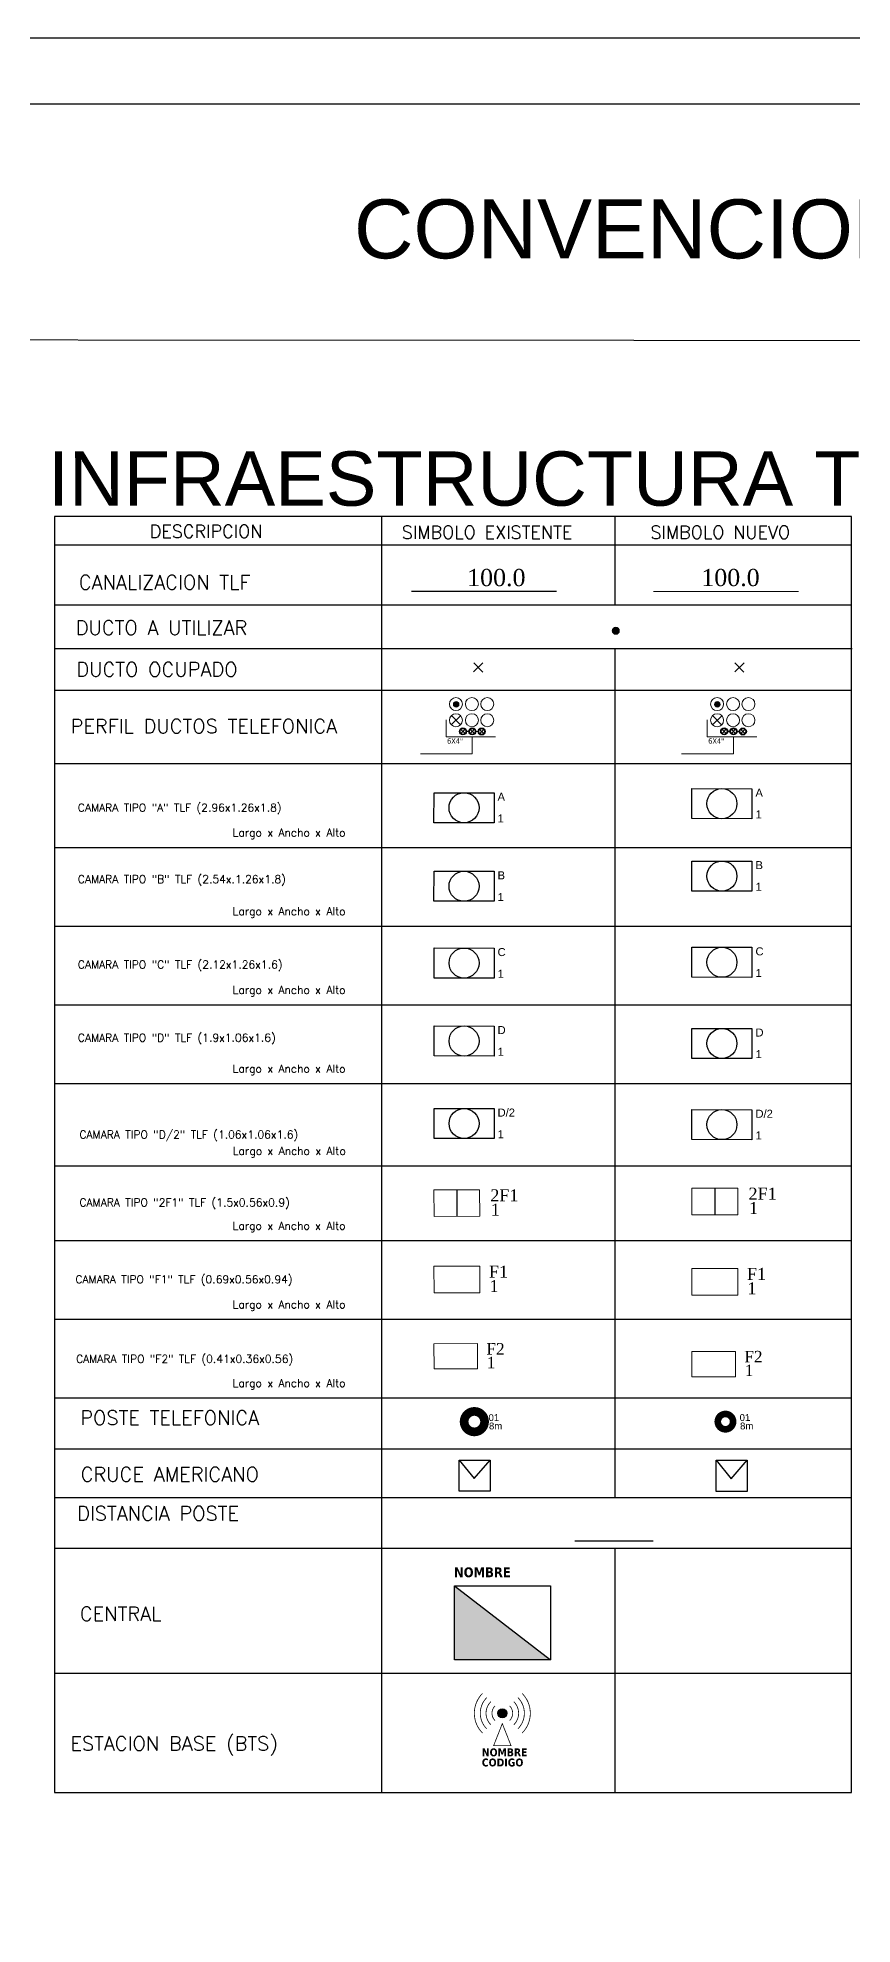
# Model space of a CAD drawing. Header units: inches. Extents: x -75.59 to -67.86, y 4.63 to 13.89.
# Drawn here: x -75.58741 to -75.587094, y 6.271429 to 6.272161 of the extents above; entities that cross this region are included whole.
import ezdxf
from ezdxf.enums import TextEntityAlignment as Align

# ---------------------------------------------------------------- set-up
doc = ezdxf.new("R2010")
doc.units = ezdxf.units.IN
doc.header["$MEASUREMENT"] = 0
doc.linetypes.add('DASHED', pattern=[0.75, 0.5, -0.25])
for name, color, linetype in [('BTS', 7, 'Continuous'), ('CAM 2F1 TLF', 4, 'Continuous'), ('CAM 2F1 TLF NUEVA', 1, 'Continuous'), ('CAM A TLF', 4, 'Continuous'), ('CAM A TLF NUEVA', 1, 'Continuous'), ('CAM B TLF', 4, 'Continuous'), ('CAM B TLF NUEVA', 1, 'Continuous'), ('CAM C TLF', 4, 'Continuous'), ('CAM C TLF NUEVA', 1, 'Continuous'), ('CAM D TLF', 4, 'Continuous'), ('CAM D TLF NUEVA', 1, 'Continuous'), ('CAM D_2 TLF', 4, 'Continuous'), ('CAM D_2 TLF NUEVA', 1, 'Continuous'), ('CAM F1 TLF', 4, 'Continuous'), ('CAM F1 TLF NUEVA', 1, 'Continuous'), ('CAM F2 TLF', 4, 'Continuous'), ('CAM F2 TLF NUEVA', 1, 'Continuous'), ('CANALIZACION TLF', 4, 'Continuous'), ('CENTRAL FTTH OLT', 5, 'Continuous'), ('CRUCE AMERICANO TLF', 4, 'Continuous'), ('CRUCE AMERICANO TLF NUEVO', 1, 'Continuous'), ('DUC_UTILIZAR', 1, 'Continuous'), ('DUCTOS TLF', 4, 'Continuous'), ('DUCTOS TLF NUEVOS', 1, 'Continuous'), ('POSTE TLF', 4, 'Continuous'), ('POSTE TLF NUEVO', 1, 'Continuous'), ('TRAMO AEREO TLF', 4, 'DASHED')]:
    doc.layers.add(name, color=color, linetype=linetype)
doc.layers.add('CANALIZACION TLF NUEVA', color=1, linetype='Continuous', lineweight=0)
doc.styles.add('ARIAL_BLACK', font='')
doc.styles.add('BOOK', font='BOOKOS.TTF')
doc.styles.add('romans', font='romans.shx', dxfattribs={"height": 0.5})
doc.styles.get("Standard").update_dxf_attribs({"font": 'arial.ttf'})
doc.styles.add('SWIS', font='swissl.ttf', dxfattribs={"height": 80})
doc.styles.add('TEXT CENTRAL OLT', font='', dxfattribs={"height": 1})
doc.styles.add('TEXT SCL GRANDES', font='tahoma.ttf', dxfattribs={"height": 14})
doc.styles.add('TXT CAM GRANDE', font='arial.ttf', dxfattribs={"height": 0.4})
doc.styles.get('ARIAL_BLACK').set_extended_font_data('Arial Black', bold=True)
doc.styles.get('TEXT CENTRAL OLT').set_extended_font_data('Tahoma', bold=True)

# ---------------------------------------------------------------- blocks, each defined once
blk = doc.blocks.new('*U473')
at = {"layer": 'POSTE TLF', "const_width": 0.57}
blk.add_lwpolyline([(-0.16, -0.65, 1), (0.16, 0.65, 1)], format="xyb", close=True, dxfattribs=at)
at = {"layer": 'POSTE TLF', "style": 'ARIAL_BLACK'}
blk.add_attdef('NO_POSTE', (1.16, 0.72), '', height=0.405, dxfattribs=at)
at = {"layer": 'POSTE TLF'}
blk.add_attdef('DIRECCION', (1.18, 0.18), '', height=0.328, dxfattribs=at)
at = {"layer": 'POSTE TLF', "color": 251, "true_color": 0x545454, "flags": 1}
for tag, p in [('TRANSFORMADOR', (1.18, -1.16)), ('SECUNDARIA', (1.18, -1.56)), ('PRIMARIA', (1.18, -0.77)), ('TELEVISION', (1.18, -2.73)), ('FIBRA_OPTICA', (1.18, -2.34)), ('ILUMINARIA', (1.18, -1.95)), ('TELEFONIA', (1.18, -3.52)), ('ALTURA(m)', (1.19, -3.89)), ('DISTANCIA(m)', (1.18, -3.13)), ('ATRIBUTO1', (1.18, -4.3)), ('ATRIBUTO2', (1.18, -4.7)), ('ATRIBUTO3', (1.18, -5.1))]:
    blk.add_attdef(tag, p, '', height=0.328, dxfattribs=at)
blk = doc.blocks.new('CAM A')
at = {"layer": 'CAM A TLF'}
blk.add_lwpolyline([(-1.525, 0.764), (1.527, 0.762), (1.525, -0.764), (-1.527, -0.762)], close=True, dxfattribs=at)
blk.add_circle((0, 0), 0.763, dxfattribs=at)
at = {"layer": 'CAM A TLF', "style": 'TXT CAM GRANDE'}
for tag, p in [('TIPOD', (1.705, 0.353)), ('CODIGO', (1.71, -0.748))]:
    blk.add_attdef(tag, p, '', height=0.407, rotation=359.95399, dxfattribs=at)
blk = doc.blocks.new('CAM B')
at = {"layer": 'CAM B TLF'}
blk.add_lwpolyline([(-1.525, 0.764), (1.527, 0.762), (1.525, -0.764), (-1.527, -0.762)], close=True, dxfattribs=at)
blk.add_circle((0, 0), 0.763, dxfattribs=at)
at = {"layer": 'CAM B TLF', "style": 'TXT CAM GRANDE'}
for tag, p in [('TIPOD', (1.705, 0.353)), ('CODIGO', (1.71, -0.748))]:
    blk.add_attdef(tag, p, '', height=0.407, rotation=359.95399, dxfattribs=at)
blk = doc.blocks.new('CAM D')
at = {"layer": 'CAM D TLF'}
blk.add_lwpolyline([(-1.525, 0.764), (1.527, 0.762), (1.525, -0.764), (-1.527, -0.762)], close=True, dxfattribs=at)
blk.add_circle((0, 0), 0.763, dxfattribs=at)
at = {"layer": 'CAM D TLF', "style": 'TXT CAM GRANDE'}
for tag, p in [('TIPOD', (1.705, 0.353)), ('CODIGO', (1.71, -0.748))]:
    blk.add_attdef(tag, p, '', height=0.407, rotation=359.95399, dxfattribs=at)
blk = doc.blocks.new('CAM C')
at = {"layer": 'CAM C TLF'}
blk.add_lwpolyline([(-1.525, 0.764), (1.527, 0.762), (1.525, -0.764), (-1.527, -0.762)], close=True, dxfattribs=at)
blk.add_circle((0, 0), 0.763, dxfattribs=at)
at = {"layer": 'CAM C TLF', "style": 'TXT CAM GRANDE'}
for tag, p in [('TIPOD', (1.705, 0.353)), ('CODIGO', (1.71, -0.748))]:
    blk.add_attdef(tag, p, '', height=0.407, rotation=359.95399, dxfattribs=at)
blk = doc.blocks.new('CAM F1 TLF')
at = {"layer": 'CAM F1 TLF', "color": 4, "lineweight": 0}
for p, q in [((-1.093, 0.629), (1.091, 0.631)), ((-1.092, -0.633), (-1.093, 0.629)), ((1.091, 0.631), (1.092, -0.631)), ((1.092, -0.631), (-1.092, -0.633))]:
    blk.add_line(p, q, dxfattribs=at)
at = {"layer": 'CAM F1 TLF', "color": 4, "lineweight": 0, "style": 'BOOK'}
for tag, p in [('F2', (1.529, 0.088)), ('CODIGO', (1.554, -0.599))]:
    blk.add_attdef(tag, p, '', height=0.573, rotation=0.03902, dxfattribs=at)
blk = doc.blocks.new('CAM F1 TLF NUEVA')
at = {"layer": 'CAM F1 TLF NUEVA', "lineweight": 0}
for p, q in [((-1.094, 0.627), (1.091, 0.629)), ((-1.093, -0.635), (-1.094, 0.627)), ((1.091, 0.629), (1.091, -0.633)), ((1.091, -0.633), (-1.093, -0.635))]:
    blk.add_line(p, q, dxfattribs=at)
at = {"layer": 'CAM F1 TLF NUEVA', "lineweight": 0, "style": 'BOOK'}
for tag, p in [('F1', (1.529, 0.086)), ('CODIGO', (1.553, -0.601))]:
    blk.add_attdef(tag, p, '', height=0.573, rotation=0.03902, dxfattribs=at)
blk = doc.blocks.new('CAM D TLF NUEVA')
at = {"layer": 'CAM D TLF NUEVA'}
blk.add_lwpolyline([(-1.525, 0.764), (1.527, 0.762), (1.525, -0.764), (-1.527, -0.762)], close=True, dxfattribs=at)
blk.add_circle((0, 0), 0.763, dxfattribs=at)
at = {"layer": 'CAM D TLF NUEVA', "style": 'TXT CAM GRANDE'}
for tag, p in [('TIPOD', (1.705, 0.353)), ('NUMDECAM', (1.71, -0.748))]:
    blk.add_attdef(tag, p, '', height=0.407, rotation=359.95399, dxfattribs=at)
blk = doc.blocks.new('CAM 2F1 TLF NUEVA')
at = {"layer": 'CAM 2F1 TLF NUEVA', "lineweight": 0}
for p, q in [((-1.093, 0.63), (1.092, 0.632)), ((-1.092, -0.632), (-1.093, 0.63)), ((1.092, 0.632), (1.093, -0.63)), ((1.093, -0.63), (-1.092, -0.632))]:
    blk.add_line(p, q, dxfattribs=at)
at = {"layer": 'CAM 2F1 TLF NUEVA'}
blk.add_line((0, 0.631), (0, -0.631), dxfattribs=at)
at = {"layer": 'CAM 2F1 TLF NUEVA', "lineweight": 0, "style": 'BOOK'}
for tag, p in [('2F1', (1.604, 0.089)), ('CODIGO', (1.629, -0.598))]:
    blk.add_attdef(tag, p, '', height=0.573, rotation=0.03902, dxfattribs=at)
blk = doc.blocks.new('CAMARA NUEVA TIPO A')
at = {"layer": 'CAM A TLF NUEVA'}
blk.add_lwpolyline([(-1.525, 0.764), (1.527, 0.762), (1.525, -0.764), (-1.527, -0.762)], close=True, dxfattribs=at)
blk.add_circle((0, 0), 0.763, dxfattribs=at)
at = {"layer": 'CAM A TLF NUEVA', "style": 'TXT CAM GRANDE'}
for tag, p in [('TIPOA', (1.705, 0.353)), ('CODIGO', (1.71, -0.748))]:
    blk.add_attdef(tag, p, '', height=0.407, rotation=359.95399, dxfattribs=at)
blk = doc.blocks.new('CAMARA NUEVA TIPO B')
at = {"layer": 'CAM B TLF NUEVA'}
blk.add_lwpolyline([(-1.525, 0.764), (1.527, 0.762), (1.525, -0.764), (-1.527, -0.762)], close=True, dxfattribs=at)
blk.add_circle((0, 0), 0.763, dxfattribs=at)
at = {"layer": 'CAM B TLF NUEVA', "style": 'TXT CAM GRANDE'}
for tag, p in [('TIPOB', (1.705, 0.353)), ('CODIGO', (1.71, -0.748))]:
    blk.add_attdef(tag, p, '', height=0.407, rotation=359.95399, dxfattribs=at)
blk = doc.blocks.new('CAMARA NUEVA TIPO C')
at = {"layer": 'CAM C TLF NUEVA'}
blk.add_lwpolyline([(-1.525, 0.764), (1.527, 0.762), (1.525, -0.764), (-1.527, -0.762)], close=True, dxfattribs=at)
blk.add_circle((0, 0), 0.763, dxfattribs=at)
at = {"layer": 'CAM C TLF NUEVA', "style": 'TXT CAM GRANDE'}
for tag, p in [('TIPOC', (1.705, 0.353)), ('CODIGO', (1.71, -0.748))]:
    blk.add_attdef(tag, p, '', height=0.407, rotation=359.95399, dxfattribs=at)
blk = doc.blocks.new('CAM F2 TLF')
at = {"layer": 'CAM F2 TLF', "color": 4, "lineweight": 0}
for p, q in [((-1.093, 0.63), (1.092, 0.632)), ((-1.092, -0.632), (-1.093, 0.63)), ((1.092, 0.632), (1.093, -0.63)), ((1.093, -0.63), (-1.092, -0.632))]:
    blk.add_line(p, q, dxfattribs=at)
at = {"layer": 'CAM F2 TLF', "color": 4, "lineweight": 0, "style": 'BOOK'}
for tag, p in [('F2', (1.53, 0.089)), ('CODIGO', (1.554, -0.598))]:
    blk.add_attdef(tag, p, '', height=0.573, rotation=0.03902, dxfattribs=at)
blk = doc.blocks.new('CAM F2 TLF NUEVA')
at = {"layer": 'CAM F2 TLF NUEVA', "lineweight": 0}
for p, q in [((-1.094, 0.627), (1.091, 0.629)), ((-1.093, -0.635), (-1.094, 0.627)), ((1.091, 0.629), (1.091, -0.633)), ((1.091, -0.633), (-1.093, -0.635))]:
    blk.add_line(p, q, dxfattribs=at)
at = {"layer": 'CAM F2 TLF NUEVA', "lineweight": 0, "style": 'BOOK'}
for tag, p in [('F1', (1.529, 0.086)), ('CODIGO', (1.553, -0.601))]:
    blk.add_attdef(tag, p, '', height=0.573, rotation=0.03902, dxfattribs=at)
blk = doc.blocks.new('CAM 2F1 TLF_1')
at = {"layer": 'CAM 2F1 TLF', "color": 4, "lineweight": 0}
for p, q in [((-1.093, 0.63), (1.092, 0.632)), ((-1.092, -0.632), (-1.093, 0.63)), ((1.092, 0.632), (1.093, -0.63)), ((1.093, -0.63), (-1.092, -0.632))]:
    blk.add_line(p, q, dxfattribs=at)
at = {"layer": 'CAM 2F1 TLF', "color": 4}
blk.add_line((0, 0.631), (0, -0.631), dxfattribs=at)
at = {"layer": 'CAM 2F1 TLF', "color": 4, "lineweight": 0, "style": 'BOOK'}
for tag, p in [('2F1', (1.604, 0.089)), ('CODIGO', (1.629, -0.598))]:
    blk.add_attdef(tag, p, '', height=0.573, rotation=0.03902, dxfattribs=at)
blk = doc.blocks.new('DUC_UTILIZAR')
at = {"layer": 'DUC_UTILIZAR', "lineweight": 5}
h = blk.add_hatch(color=0, dxfattribs=at)
edge = h.paths.add_edge_path()
edge.add_arc((0, 0), 0.137, 0, 360)
at = {"layer": 'DUC_UTILIZAR', "color": 0, "lineweight": 5}
blk.add_circle((0, 0), 0.137, dxfattribs=at)
blk.add_circle((0, 0), 0.137, dxfattribs=at)
blk = doc.blocks.new('*U65')
at = {"transparency": 33554674}
h = blk.add_hatch(color=256, dxfattribs=at)
h.dxf.hatch_style = 1
h.set_gradient(color1=(147, 149, 152), tint=1, name='SPHERICAL')
edge = h.paths.add_edge_path()
edge.add_arc((0, 0), 0.322, 0, 360)
at = {"color": 0, "transparency": 33554674, "const_width": 0.0562}
for points in [[(-1.41, -1.41, -0.414214), (-1.41, 1.41, 4.743261)], [(1.41, -1.41, 0.414214), (1.41, 1.41, -4.743261)], [(-1.11, -1.11, -0.414214), (-1.11, 1.11, 4.743261)], [(-0.82, -0.82, -0.414214), (-0.82, 0.82, 4.743261)], [(-0.52, -0.52, -0.414214), (-0.52, 0.52, 4.743261)], [(0.52, -0.52, 0.414214), (0.52, 0.52, -4.743261)], [(0.82, -0.82, 0.414214), (0.82, 0.82, -4.743261)], [(1.11, -1.11, 0.414214), (1.11, 1.11, -4.743261)]]:
    blk.add_lwpolyline(points, format="xyb", dxfattribs=at)
blk.add_lwpolyline([(-0.62, -2.31), (0.62, -2.31), (0, -0.74)], close=True, dxfattribs=at)
at = {"color": 8, "transparency": 33554674}
blk.add_circle((0, 0), 0.322, dxfattribs=at)
at = {"color": 0, "transparency": 33554674, "style": 'TEXT CENTRAL OLT'}
for tag, p in [('NOMBRE', (-1.46, -3.07)), ('CODIGO', (-1.46, -3.79))]:
    blk.add_attdef(tag, p, '', height=0.562, dxfattribs=at)
at = {"color": 6, "transparency": 33554674}
for tag, p in [('ATRIBUTO_1', (-1.46, -4.27)), ('ATRIBUTO_2', (-1.46, -4.73)), ('ATRIBUTO_3', (-1.46, -5.27))]:
    blk.add_attdef(tag, p, '', height=0.354, dxfattribs=at)
blk = doc.blocks.new('POSTE TLF NUEVO')
at = {"layer": 'POSTE TLF NUEVO', "color": 1, "const_width": 0.433}
blk.add_lwpolyline([(-0.1, -0.49, 1), (0.1, 0.49, 1)], format="xyb", close=True, dxfattribs=at)
at = {"layer": 'POSTE TLF NUEVO', "color": 1, "style": 'SWIS'}
for tag, p in [('CODIGO', (0.93, 0.04)), ('MT_KG', (0.96, -0.51))]:
    blk.add_attdef(tag, p, '', height=0.448, rotation=0.9395, dxfattribs=at)
blk = doc.blocks.new('CAM D_2 TLF')
at = {"layer": 'CAM D_2 TLF'}
blk.add_lwpolyline([(-1.525, 0.764), (1.527, 0.762), (1.525, -0.764), (-1.527, -0.762)], close=True, dxfattribs=at)
blk.add_circle((0, 0), 0.763, dxfattribs=at)
at = {"layer": 'CAM D_2 TLF', "style": 'TXT CAM GRANDE'}
for tag, p in [('TIPOD/2', (1.705, 0.353)), ('CODIGO', (1.71, -0.748))]:
    blk.add_attdef(tag, p, '', height=0.407, rotation=359.95399, dxfattribs=at)
blk = doc.blocks.new('CAM D_2 TLF NUEVA')
at = {"layer": 'CAM D_2 TLF NUEVA'}
blk.add_lwpolyline([(-1.525, 0.764), (1.527, 0.762), (1.525, -0.764), (-1.527, -0.762)], close=True, dxfattribs=at)
blk.add_circle((0, 0), 0.763, dxfattribs=at)
at = {"layer": 'CAM D_2 TLF NUEVA', "style": 'TXT CAM GRANDE'}
for tag, p in [('TIPOD/2', (1.705, 0.353)), ('CODIGO', (1.71, -0.748))]:
    blk.add_attdef(tag, p, '', height=0.407, rotation=359.95399, dxfattribs=at)
blk = doc.blocks.new('*U69')
at = {"linetype": 'Continuous'}
for points in [[(-0.407, -0.314), (-1.222, 0.943), (-1.222, -0.943)], [(-0.407, -0.314), (1.222, -0.943), (-1.222, 0.943)], [(-0.407, -0.314), (-1.222, -0.943), (1.222, -0.943)]]:
    blk.add_solid(points, dxfattribs=at)
blk = doc.blocks.new('CENTRAL FTTH OLT')
at = {"layer": 'CENTRAL FTTH OLT'}
blk.add_line((-5.03, 3.82), (4.75, -3.73), dxfattribs=at)
blk.add_lwpolyline([(-5.03, 3.82), (4.75, 3.82), (4.75, -3.73), (-5.03, -3.73)], close=True, dxfattribs=at)
at = {"layer": 'CENTRAL FTTH OLT', "linetype": 'Continuous', "xscale": 4, "yscale": 4, "zscale": 4, "rotation": 359.9953244716745}
blk.add_blockref('*U69', (-0.14, 0.04), dxfattribs=at)
at = {"layer": 'CENTRAL FTTH OLT', "style": 'TEXT CENTRAL OLT'}
blk.add_attdef('CENTRAL', (-5.07, 4.68), '', height=1, dxfattribs=at)
blk = doc.blocks.new('CRUCE AMERICANO TLF')
at = {"layer": 'CRUCE AMERICANO TLF'}
blk.add_lwpolyline([(-0.001, 1.225), (1.224, 1.226), (1.225, 0.001), (0, 0), (-0.001, 1.225), (0.596, 0.493), (1.224, 1.226)], dxfattribs=at)
blk.add_attdef('TIPOCRUCE', text='', height=1.25, dxfattribs=at).set_placement((0.613, 0.001), align=Align.CENTER)
blk = doc.blocks.new('CRUCE AMERICANO TLF NUEVO.')
at = {"layer": 'CRUCE AMERICANO TLF NUEVO'}
blk.add_lwpolyline([(-0.001, 1.225), (1.224, 1.226), (1.225, 0.001), (0, 0), (-0.001, 1.225), (0.596, 0.493), (1.224, 1.226)], dxfattribs=at)
blk.add_attdef('TIPOCRUCE', text='', height=1.25, dxfattribs=at).set_placement((0.613, 0.001), align=Align.CENTER)

msp = doc.modelspace()

# ---------------------------------------------------------------- hatches: boundary and pattern name
at = {"layer": 'DUC_UTILIZAR', "lineweight": 5}
h = msp.add_hatch(color=256, dxfattribs=at)
h.set_gradient(color1=(249, 6, 6), color2=(249, 11, 11), one_color=1, tint=0.51)
edge = h.paths.add_edge_path()
edge.add_arc((-75.58724809, 6.27190247), 0.00000105, 0, 360)
h = msp.add_hatch(color=256, dxfattribs=at)
h.set_gradient(color1=(249, 6, 6), color2=(249, 11, 11), one_color=1, tint=0.51)
edge = h.paths.add_edge_path()
edge.add_arc((-75.58724809, 6.27190247), 0.00000105, 0, 360)
h = msp.add_hatch(color=256, dxfattribs=at)
h.set_gradient(color1=(249, 6, 6), color2=(249, 11, 11), one_color=1, tint=0.51)
edge = h.paths.add_edge_path()
edge.add_arc((-75.58714675, 6.27190247), 0.00000105, 0, 360)
h = msp.add_hatch(color=256, dxfattribs=at)
h.set_gradient(color1=(249, 6, 6), color2=(249, 11, 11), one_color=1, tint=0.51)
edge = h.paths.add_edge_path()
edge.add_arc((-75.58714675, 6.27190247), 0.00000105, 0, 360)

# ---------------------------------------------------------------- linework, layer by layer
at = {"color": 2}
for points in [[(-75.58785207, 6.27216104), (-75.58607495, 6.27216104), (-75.58607251, 6.27069749), (-75.58784963, 6.27069749)], [(-75.58782637, 6.27213534), (-75.58610065, 6.27213534), (-75.58610065, 6.27072915), (-75.58782637, 6.27072915)]]:
    msp.add_lwpolyline(points, close=True, dxfattribs=at)
msp.add_lwpolyline([(-75.58610065, 6.27204292), (-75.58782637, 6.27204399)], dxfattribs=at)
for points in [[(-75.58709466, 6.27148033), (-75.58709466, 6.27197535), (-75.58740399, 6.27197535), (-75.58740399, 6.27148033)], [(-75.58727702, 6.27197535), (-75.58727702, 6.27148033)], [(-75.58718651, 6.27197535), (-75.58718651, 6.27194109)], [(-75.58740399, 6.27196431), (-75.58709466, 6.27196431)], [(-75.58740399, 6.27194109), (-75.58709466, 6.27194109)], [(-75.58740365, 6.27192419), (-75.58709447, 6.27192419)], [(-75.58718651, 6.27192419), (-75.58718651, 6.27159487)], [(-75.58740399, 6.271908), (-75.58709466, 6.271908)], [(-75.58740399, 6.27187953), (-75.58709466, 6.27187953)], [(-75.58740399, 6.27184696), (-75.58709466, 6.27184696)], [(-75.58740399, 6.27181644), (-75.58709466, 6.27181644)], [(-75.58740399, 6.27178593), (-75.58709466, 6.27178593)], [(-75.58740399, 6.27175541), (-75.58709466, 6.27175541)], [(-75.58740392, 6.2717235), (-75.58709466, 6.2717235)], [(-75.58740399, 6.27169446), (-75.58709466, 6.27169446)], [(-75.58740399, 6.27166394), (-75.58709466, 6.27166394)], [(-75.58740399, 6.27163342), (-75.58709466, 6.27163342)], [(-75.58740399, 6.27161369), (-75.58709466, 6.27161369)], [(-75.58740399, 6.27159487), (-75.58709466, 6.27159487)], [(-75.58740399, 6.27157511), (-75.58709466, 6.27157511)], [(-75.58718651, 6.27157511), (-75.58718651, 6.27148033)], [(-75.58740399, 6.27152671), (-75.58709466, 6.27152671)], [(-75.58740399, 6.27148033), (-75.58709466, 6.27148033)]]:
    msp.add_lwpolyline(points)
at = {"layer": 'CANALIZACION TLF'}
msp.add_lwpolyline([(-75.58726546, 6.27194634), (-75.58720915, 6.27194634)], dxfattribs=at)
at = {"layer": 'CANALIZACION TLF NUEVA'}
msp.add_lwpolyline([(-75.58717155, 6.27194621), (-75.58711524, 6.27194621)], dxfattribs=at)
at = {"layer": 'DUC_UTILIZAR', "lineweight": 5}
for centre in [(-75.58724809, 6.27190247), (-75.58724809, 6.27190247), (-75.58714675, 6.27190247), (-75.58714675, 6.27190247)]:
    msp.add_circle(centre, 0.00000105, dxfattribs=at)
at = {"layer": 'DUCTOS TLF', "lineweight": 5}
for p, q in [((-75.58724463, 6.2718912), (-75.58724627, 6.27189277)), ((-75.58724466, 6.2718928), (-75.58724624, 6.27189117)), ((-75.587241, 6.27189117), (-75.58724264, 6.27189275)), ((-75.58724103, 6.27189278), (-75.58724261, 6.27189114)), ((-75.58723737, 6.27189115), (-75.587239, 6.27189272)), ((-75.5872374, 6.27189275), (-75.58723897, 6.27189112))]:
    msp.add_line(p, q, dxfattribs=at)
for points in [[(-75.58723773, 6.27191855), (-75.58724136, 6.27191506)], [(-75.58724129, 6.27191862), (-75.5872378, 6.27191499)], [(-75.58724636, 6.27189805), (-75.58724999, 6.27189456)], [(-75.58724992, 6.27189812), (-75.58724642, 6.27189449)]]:
    msp.add_lwpolyline(points, dxfattribs=at)
at = {"layer": 'DUCTOS TLF', "lineweight": 13, "ltscale": 0.13}
for points in [[(-75.58723281, 6.27188985), (-75.58725203, 6.27188985), (-75.58725203, 6.27189643)], [(-75.58726197, 6.27188327), (-75.58724187, 6.27188324), (-75.58724186, 6.27188985)]]:
    msp.add_lwpolyline(points, dxfattribs=at)
at = {"layer": 'DUCTOS TLF', "const_width": 0.000000446}
for points in [[(-75.58724317, 6.27189197), (-75.5872441, 6.27189198)], [(-75.58723954, 6.27189195), (-75.58724047, 6.27189195)]]:
    msp.add_lwpolyline(points, dxfattribs=at)
at = {"layer": 'DUCTOS TLF', "lineweight": 5}
for centre in [(-75.58724817, 6.27190255), (-75.58724817, 6.27190255), (-75.58724817, 6.27189631), (-75.58724817, 6.27189631), (-75.58724199, 6.27190255), (-75.58724199, 6.27190255), (-75.58724199, 6.27189631), (-75.58724199, 6.27189631), (-75.58723602, 6.27190255), (-75.58723602, 6.27190255), (-75.58723602, 6.27189631), (-75.58723602, 6.27189631)]:
    msp.add_circle(centre, 0.00000252, dxfattribs=at)
at = {"layer": 'DUCTOS TLF'}
for centre, radius in [((-75.58724545, 6.27189198), 0.00000135), ((-75.58724545, 6.27189198), 0.00000115), ((-75.58724182, 6.27189196), 0.00000135), ((-75.58724182, 6.27189196), 0.00000115), ((-75.58723819, 6.27189194), 0.00000135), ((-75.58723819, 6.27189194), 0.00000115)]:
    msp.add_circle(centre, radius, dxfattribs=at)
at = {"layer": 'DUCTOS TLF NUEVOS', "lineweight": 5}
for p, q in [((-75.5871433, 6.2718912), (-75.58714493, 6.27189277)), ((-75.58714333, 6.2718928), (-75.5871449, 6.27189117)), ((-75.58713966, 6.27189117), (-75.5871413, 6.27189275)), ((-75.58713969, 6.27189278), (-75.58714127, 6.27189114)), ((-75.58713603, 6.27189115), (-75.58713767, 6.27189272)), ((-75.58713606, 6.27189275), (-75.58713764, 6.27189112))]:
    msp.add_line(p, q, dxfattribs=at)
for points in [[(-75.58713639, 6.27191855), (-75.58714002, 6.27191506)], [(-75.58713996, 6.27191862), (-75.58713646, 6.27191499)], [(-75.58714502, 6.27189805), (-75.58714865, 6.27189456)], [(-75.58714858, 6.27189812), (-75.58714509, 6.27189449)]]:
    msp.add_lwpolyline(points, dxfattribs=at)
at = {"layer": 'DUCTOS TLF NUEVOS', "lineweight": 13, "ltscale": 0.13}
for points in [[(-75.58713147, 6.27188985), (-75.58715069, 6.27188985), (-75.58715069, 6.27189643)], [(-75.58716064, 6.27188327), (-75.58714053, 6.27188324), (-75.58714052, 6.27188985)]]:
    msp.add_lwpolyline(points, dxfattribs=at)
at = {"layer": 'DUCTOS TLF NUEVOS', "const_width": 0.000000446}
for points in [[(-75.58714183, 6.27189197), (-75.58714276, 6.27189198)], [(-75.5871382, 6.27189195), (-75.58713913, 6.27189195)]]:
    msp.add_lwpolyline(points, dxfattribs=at)
at = {"layer": 'DUCTOS TLF NUEVOS', "lineweight": 5}
for centre in [(-75.58714683, 6.27190255), (-75.58714683, 6.27190255), (-75.58714683, 6.27189631), (-75.58714683, 6.27189631), (-75.58714065, 6.27190255), (-75.58714065, 6.27190255), (-75.58714065, 6.27189631), (-75.58714065, 6.27189631), (-75.58713468, 6.27190255), (-75.58713468, 6.27190255), (-75.58713468, 6.27189631), (-75.58713468, 6.27189631)]:
    msp.add_circle(centre, 0.00000252, dxfattribs=at)
at = {"layer": 'DUCTOS TLF NUEVOS'}
for centre, radius in [((-75.58714411, 6.27189198), 0.00000135), ((-75.58714411, 6.27189198), 0.00000115), ((-75.58714048, 6.27189196), 0.00000135), ((-75.58714048, 6.27189196), 0.00000115), ((-75.58713685, 6.27189194), 0.00000135), ((-75.58713685, 6.27189194), 0.00000115)]:
    msp.add_circle(centre, radius, dxfattribs=at)
at = {"layer": 'TRAMO AEREO TLF', "linetype": 'DASHED', "ltscale": 1e-05}
msp.add_line((-75.58720199, 6.27157795), (-75.58717166, 6.27157795), dxfattribs=at)

# ---------------------------------------------------------------- block references
at = {"layer": 'BTS', "transparency": 33554674}
ref = msp.add_blockref('*U65', (-75.58723018, 6.27151113), dxfattribs=dict(at, xscale=5.448876668557081e-06, yscale=5.448876668557081e-06, zscale=5.448876668557081e-06))
ref.add_attrib('CODIGO', 'CODIGO', (-75.58723813, 6.27149049), dxfattribs={"layer": '0', "color": 0, "transparency": 33554674, "height": 0.000003062, "style": 'TEXT CENTRAL OLT'})
ref.add_attrib('NOMBRE', 'NOMBRE', (-75.58723813, 6.27149442), dxfattribs={"layer": '0', "color": 0, "transparency": 33554674, "height": 0.000003062, "style": 'TEXT CENTRAL OLT'})
at = {"layer": 'CAM 2F1 TLF', "xscale": 8.106163444357237e-06, "yscale": 8.106163444357237e-06, "zscale": 8.106163444357237e-06}
msp.add_blockref('CAM 2F1 TLF_1', (-75.58724783, 6.27170899), dxfattribs=at).add_auto_attribs({'CODIGO': '1', '2F1': '2F1'})
at = {"layer": 'CAM 2F1 TLF NUEVA'}
ref = msp.add_blockref('CAM 2F1 TLF NUEVA', (-75.58714772, 6.27170962), dxfattribs=dict(at, xscale=8.1390380859375e-06, yscale=8.1390380859375e-06, zscale=8.1390380859375e-06))
ref.add_attrib('CODIGO', '1', (-75.58713446, 6.27170475), dxfattribs={"lineweight": 0, "height": 0.00000466, "rotation": 0.03902, "style": 'BOOK'})
ref.add_attrib('2F1', '2F1', (-75.58713466, 6.27171034), dxfattribs={"color": 1, "lineweight": 0, "height": 0.00000466, "rotation": 0.03902, "style": 'BOOK'})
at = {"layer": 'CAM A TLF', "xscale": 7.62939453125e-06, "yscale": 7.62939453125e-06, "zscale": 7.62939453125e-06}
msp.add_blockref('CAM A', (-75.58724504, 6.27186236), dxfattribs=at).add_auto_attribs({'CODIGO': '1', 'TIPOD': 'A'})
at = {"layer": 'CAM A TLF NUEVA', "xscale": 7.62939453125e-06, "yscale": 7.62939453125e-06, "zscale": 7.62939453125e-06}
msp.add_blockref('CAMARA NUEVA TIPO A', (-75.58714497, 6.27186394), dxfattribs=at).add_auto_attribs({'TIPOA': 'A', 'CODIGO': '1'})
at = {"layer": 'CAM B TLF', "xscale": 7.62939453125e-06, "yscale": 7.62939453125e-06, "zscale": 7.62939453125e-06}
msp.add_blockref('CAM B', (-75.58724504, 6.27183189), dxfattribs=at).add_auto_attribs({'CODIGO': '1', 'TIPOD': 'B'})
at = {"layer": 'CAM B TLF NUEVA', "xscale": 7.62939453125e-06, "yscale": 7.62939453125e-06, "zscale": 7.62939453125e-06}
msp.add_blockref('CAMARA NUEVA TIPO B', (-75.58714496, 6.27183585), dxfattribs=at).add_auto_attribs({'TIPOB': 'B', 'CODIGO': '1'})
at = {"layer": 'CAM C TLF', "xscale": 7.62939453125e-06, "yscale": 7.62939453125e-06, "zscale": 7.62939453125e-06}
msp.add_blockref('CAM C', (-75.58724503, 6.27180213), dxfattribs=at).add_auto_attribs({'CODIGO': '1', 'TIPOD': 'C'})
at = {"layer": 'CAM C TLF NUEVA', "xscale": 7.62939453125e-06, "yscale": 7.62939453125e-06, "zscale": 7.62939453125e-06}
msp.add_blockref('CAMARA NUEVA TIPO C', (-75.58714496, 6.2718024), dxfattribs=at).add_auto_attribs({'TIPOC': 'C', 'CODIGO': '1'})
at = {"layer": 'CAM D TLF', "xscale": 7.62939453125e-06, "yscale": 7.62939453125e-06, "zscale": 7.62939453125e-06}
msp.add_blockref('CAM D', (-75.58724503, 6.27177188), dxfattribs=at).add_auto_attribs({'CODIGO': '1', 'TIPOD': 'D'})
at = {"layer": 'CAM D TLF NUEVA'}
ref = msp.add_blockref('CAM D TLF NUEVA', (-75.58714496, 6.27177093), dxfattribs=dict(at, xscale=7.62939453125e-06, yscale=7.62939453125e-06, zscale=7.62939453125e-06))
ref.add_attrib('CODIGO', '1', (-75.58713191, 6.27176523), dxfattribs={"height": 0.0000031, "rotation": 359.95399, "style": 'TXT CAM GRANDE'})
ref.add_attrib('TIPOD', 'D', (-75.58713195, 6.27177362), dxfattribs={"height": 0.0000031, "rotation": 359.95399, "style": 'TXT CAM GRANDE'})
at = {"layer": 'CAM D_2 TLF', "xscale": 7.629394461586774e-06, "yscale": 7.629394461586774e-06, "zscale": 7.629394461586774e-06}
msp.add_blockref('CAM D_2 TLF', (-75.58724503, 6.27173988), dxfattribs=at).add_auto_attribs({'CODIGO': '1', 'TIPOD/2': 'D/2'})
at = {"layer": 'CAM D_2 TLF NUEVA', "xscale": 7.629394461647627e-06, "yscale": 7.629394461647627e-06, "zscale": 7.629394461647627e-06}
msp.add_blockref('CAM D_2 TLF NUEVA', (-75.58714496, 6.27173943), dxfattribs=at).add_auto_attribs({'CODIGO': '1', 'TIPOD/2': 'D/2'})
at = {"layer": 'CAM F1 TLF'}
ref = msp.add_blockref('CAM F1 TLF', (-75.5872478, 6.27167937), dxfattribs=dict(at, xscale=8.1390380859375e-06, yscale=8.1390380859375e-06, zscale=8.1390380859375e-06))
ref.add_attrib('CODIGO', '1', (-75.58723515, 6.27167449), dxfattribs={"color": 4, "lineweight": 0, "height": 0.00000466, "rotation": 0.03902, "style": 'BOOK'})
ref.add_attrib('F1', 'F1', (-75.58723535, 6.27168008), dxfattribs={"color": 4, "lineweight": 0, "height": 0.00000466, "rotation": 0.03902, "style": 'BOOK'})
at = {"layer": 'CAM F1 TLF NUEVA'}
ref = msp.add_blockref('CAM F1 TLF NUEVA', (-75.58714772, 6.27167849), dxfattribs=dict(at, xscale=8.1390380859375e-06, yscale=8.1390380859375e-06, zscale=8.1390380859375e-06))
ref.add_attrib('CODIGO', '1', (-75.58713507, 6.27167362), dxfattribs={"color": 1, "lineweight": 0, "height": 0.00000466, "rotation": 0.03902, "style": 'BOOK'})
ref.add_attrib('F1', 'F1', (-75.58713527, 6.27167921), dxfattribs={"lineweight": 0, "height": 0.00000466, "rotation": 0.03902, "style": 'BOOK'})
at = {"layer": 'CAM F2 TLF', "xscale": 7.75146484375e-06, "yscale": 7.75146484375e-06, "zscale": 7.75146484375e-06}
msp.add_blockref('CAM F2 TLF', (-75.58724822, 6.27164958), dxfattribs=at).add_auto_attribs({'CODIGO': '1', 'F2': 'F2'})
at = {"layer": 'CAM F2 TLF NUEVA', "xscale": 7.75146484375e-06, "yscale": 7.75146484375e-06, "zscale": 7.75146484375e-06}
msp.add_blockref('CAM F2 TLF NUEVA', (-75.58714814, 6.27164657), dxfattribs=at).add_auto_attribs({'CODIGO': '1', 'F1': 'F2'})
at = {"layer": 'CENTRAL FTTH OLT', "xscale": 3.814697265625e-06, "yscale": 3.814697265625e-06, "zscale": 3.814697265625e-06}
msp.add_blockref('CENTRAL FTTH OLT', (-75.5872296, 6.27154603), dxfattribs=at).add_auto_attribs({'CENTRAL': 'NOMBRE'})
at = {"layer": 'CRUCE AMERICANO TLF', "color": 4, "xscale": 9.844281085708299e-06, "yscale": 9.844281085708299e-06, "zscale": 9.844281085708299e-06, "rotation": 359.9241983292459}
msp.add_blockref('CRUCE AMERICANO TLF', (-75.58724697, 6.27159727), dxfattribs=at)
at = {"layer": 'CRUCE AMERICANO TLF NUEVO', "xscale": 9.844281085708299e-06, "yscale": 9.844281085708299e-06, "zscale": 9.844281085708299e-06, "rotation": 359.9241983292459}
msp.add_blockref('CRUCE AMERICANO TLF NUEVO.', (-75.58714723, 6.27159718), dxfattribs=at)
at = {"layer": 'DUC_UTILIZAR', "color": 1}
for p, xscale, yscale, zscale in [((-75.58718614, 6.27193099), 9.925781250000001e-06, 9.925781250000001e-06, 9.925781250000001e-06), ((-75.58724809, 6.27190247), 7.8125e-06, 7.8125e-06, 7.8125e-06), ((-75.58714675, 6.27190247), 7.8125e-06, 7.8125e-06, 7.8125e-06)]:
    msp.add_blockref('DUC_UTILIZAR', p, dxfattribs=dict(at, xscale=xscale, yscale=yscale, zscale=zscale))
at = {"layer": 'POSTE TLF'}
ref = msp.add_blockref('*U473', (-75.58724103, 6.27162423), dxfattribs=dict(at, xscale=5.921745390937555e-06, yscale=5.921745390937555e-06, zscale=5.921745390937555e-06))
ref.add_attrib('MT_KG', '8m', (-75.58723534, 6.2716212), dxfattribs={"height": 0.000002651, "rotation": 0.9395, "style": 'SWIS'})
ref.add_attrib('CODIGO', '01', (-75.5872355, 6.27162445), dxfattribs={"height": 0.000002651, "rotation": 0.9395, "style": 'SWIS'})
at = {"layer": 'POSTE TLF NUEVO', "xscale": 5.937251854945473e-06, "yscale": 5.937251854945473e-06, "zscale": 5.937251854945473e-06}
msp.add_blockref('POSTE TLF NUEVO', (-75.58714361, 6.27162423), dxfattribs=at).add_auto_attribs({'MT_KG': '8m', 'CODIGO': '01'})

# ---------------------------------------------------------------- texts
msp.add_text('INFRAESTRUCTURA TLF', height=0.0000210537, rotation=0.00126).set_placement((-75.5874065, 6.27197951))
at = {"color": 0, "style": 'romans'}
for s, height, p in [('DESCRIPCION', 0.000005, (-75.58736698, 6.27196708)), ('SIMBOLO EXISTENTE', 0.000005, (-75.5872692, 6.27196672)), ('SIMBOLO NUEVO', 0.000005, (-75.58717273, 6.27196672)), ('ESTACION BASE (BTS)', 0.0000055076, (-75.58739777, 6.27149661))]:
    msp.add_text(s, height=height, dxfattribs=at).set_placement(p)
for s, height, p in [('CANALIZACION TLF', 0.0000055076, (-75.58739449, 6.27194979)), ('DUCTO A UTILIZAR', 0.0000055076, (-75.5873957, 6.2719322)), ('DUCTO OCUPADO', 0.0000055076, (-75.58739545, 6.27191602)), ('PERFIL DUCTOS TELEFONICA', 0.0000055076, (-75.58739769, 6.271894)), ('POSTE TELEFONICA', 0.0000055076, (-75.58739395, 6.27162574)), ('CRUCE AMERICANO ', 0.0000055076, (-75.58739378, 6.27160379)), ('DISTANCIA POSTE', 0.0000055076, (-75.58739513, 6.27158863)), ('CENTRAL ', 0.000005508, (-75.58739409, 6.27154969))]:
    msp.add_text(s, height=height, dxfattribs=at).set_placement(p, align=Align.MIDDLE_LEFT)
at = {"lineweight": 0, "style": 'romans'}
for s, p in [('CAMARA TIPO "A" TLF (2.96x1.26x1.8)', (-75.58739486, 6.2718624)), ('Largo x Ancho x Alto', (-75.58733482, 6.27185273)), ('CAMARA TIPO "B" TLF (2.54x.1.26x1.8)', (-75.58739486, 6.27183465)), ('Largo x Ancho x Alto', (-75.58733482, 6.27182221)), ('CAMARA TIPO "C" TLF (2.12x1.26x1.6)', (-75.58739486, 6.27180154)), ('Largo x Ancho x Alto', (-75.58733482, 6.27179169)), ('CAMARA TIPO "D" TLF (1.9x1.06x1.6)', (-75.58739486, 6.27177314)), ('Largo x Ancho x Alto', (-75.58733482, 6.27176117)), ('CAMARA TIPO "D/2" TLF (1.06x1.06x1.6)', (-75.58739426, 6.27173559)), ('Largo x Ancho x Alto', (-75.58733475, 6.27172926)), ('CAMARA TIPO "2F1" TLF (1.5x0.56x0.9)', (-75.58739426, 6.27170925)), ('Largo x Ancho x Alto', (-75.58733482, 6.27170022)), ('CAMARA TIPO "F1" TLF (0.69x0.56x0.94)', (-75.58739581, 6.27167943)), ('Largo x Ancho x Alto', (-75.58733482, 6.2716697)), ('CAMARA TIPO "F2" TLF (0.41x0.36x0.56)', (-75.58739557, 6.27164858)), ('Largo x Ancho x Alto', (-75.58733482, 6.27163918))]:
    msp.add_text(s, height=0.0000030518, dxfattribs=at).set_placement(p, align=Align.MIDDLE_LEFT)
at = {"color": 2, "insert": (-75.58728774, 6.27209834), "char_height": 0.0000228882, "attachment_point": 1}
msp.add_mtext_dynamic_manual_height_columns('{\\C256;CONVENCIONES DE RED E INFRAESTRUCTURA}', width=0.0008127231, gutter_width=0.00000763, heights=[0], dxfattribs=at)
at = {"layer": 'CANALIZACION TLF', "insert": (-75.58724384, 6.27195498), "char_height": 0.000006668, "attachment_point": 1}
msp.add_mtext_dynamic_manual_height_columns('{\\fBook Antiqua|b0|i0|c0|p18;100.0}', width=0.0000255396, gutter_width=0.00000763, heights=[0], dxfattribs=at)
at = {"layer": 'CANALIZACION TLF NUEVA', "insert": (-75.58715298, 6.27195499), "char_height": 0.000006668, "attachment_point": 1}
msp.add_mtext_dynamic_manual_height_columns('{\\fBook Antiqua|b0|i0|c0|p18;100.0}', width=0.0000255396, gutter_width=0.00000763, heights=[0], dxfattribs=at)
at = {"layer": 'DUCTOS TLF', "ltscale": 8, "insert": (-75.58725163, 6.27188929), "char_height": 0.000002078, "attachment_point": 1, "rotation": 359.79749, "style": 'TEXT SCL GRANDES'}
msp.add_mtext_dynamic_manual_height_columns('6X4"', width=0.0000067, gutter_width=0.00026703, heights=[0], dxfattribs=at)
at = {"layer": 'DUCTOS TLF NUEVOS', "ltscale": 8, "insert": (-75.58715029, 6.27188929), "char_height": 0.000002078, "attachment_point": 1, "rotation": 359.79749, "style": 'TEXT SCL GRANDES'}
msp.add_mtext_dynamic_manual_height_columns('6X4"', width=0.0000067, gutter_width=0.00026703, heights=[0], dxfattribs=at)

doc.saveas('drawing.dxf')
